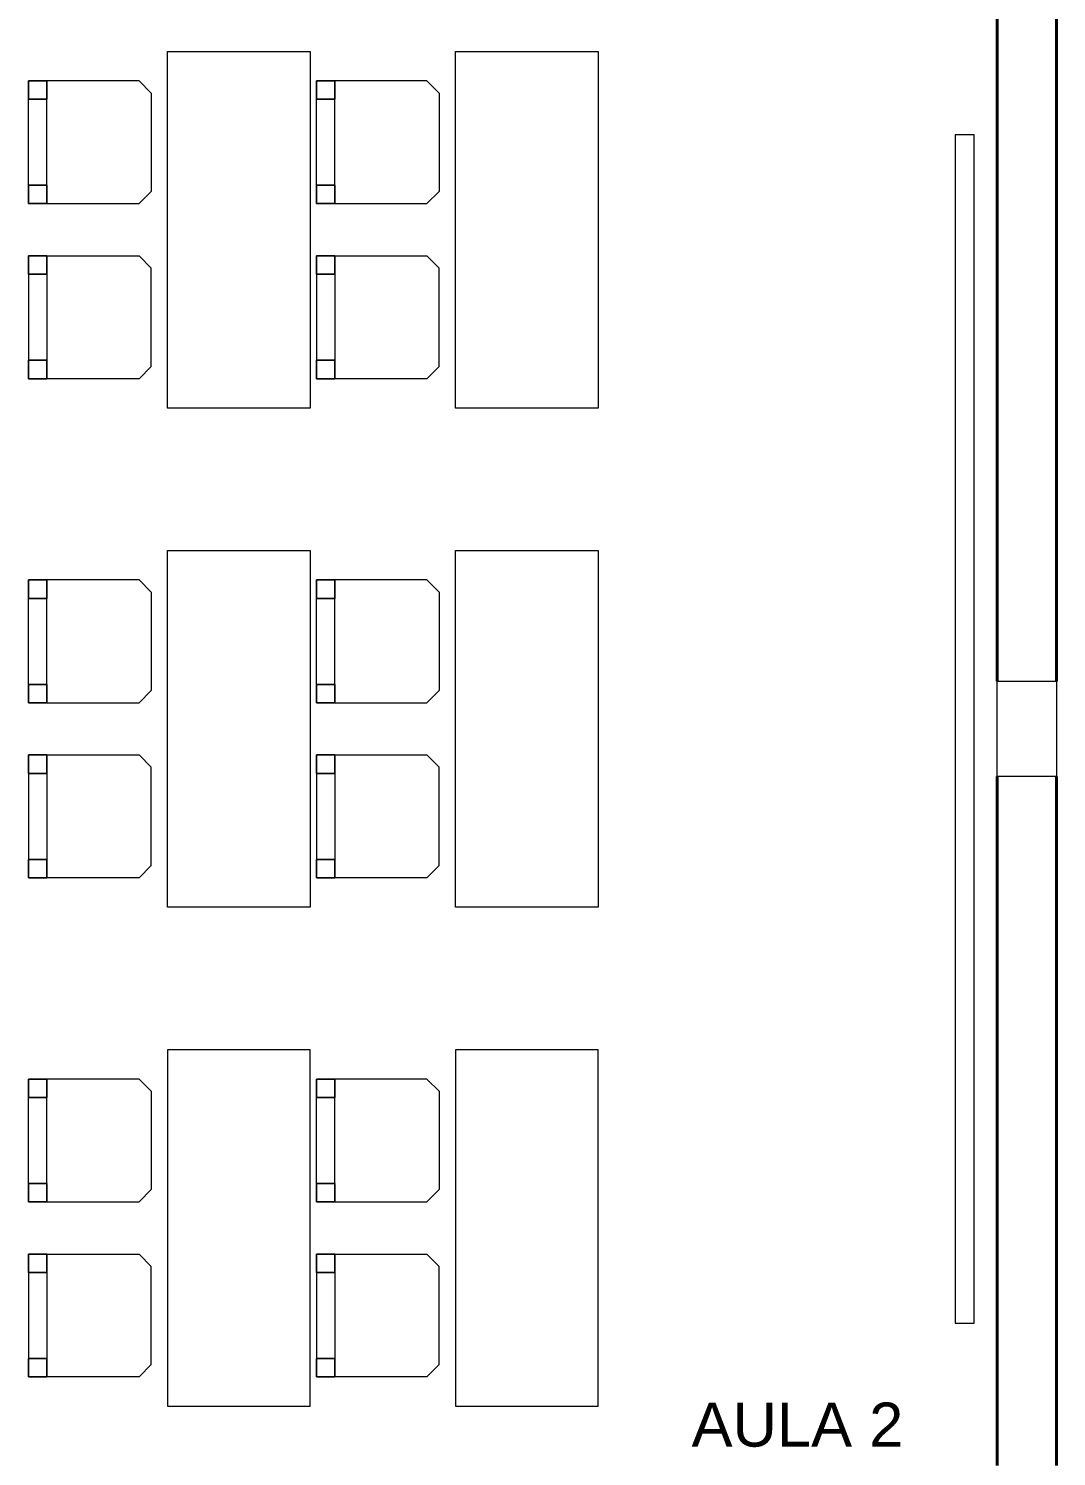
# Model space of a CAD drawing. Header units: millimetres. Extents: x 315.3 to 348.3, y 162.6 to 179.8.
# Drawn here: x 334.01 to 338.34, y 168.61 to 174.62 of the extents above; entities that cross this region are included whole.
import ezdxf

# ---------------------------------------------------------------- set-up
doc = ezdxf.new("R2010")
doc.units = ezdxf.units.MM
for name, color, linetype, lineweight in [('ARREDI attrezzature - furniture', 175, 'Continuous', 9), ('MURATURA sezioni - section wall', 7, 'Continuous', 40), ('STRUTTURA - structure', 7, 'Continuous', 20)]:
    doc.layers.add(name, color=color, linetype=linetype, lineweight=lineweight)
doc.layers.add('SCRITTE - txt', color=252, linetype='Continuous')
doc.styles.add('ARIAL', font='arial.ttf')

msp = doc.modelspace()

# ---------------------------------------------------------------- linework, layer by layer
at = {"layer": 'ARREDI attrezzature - furniture'}
for p, q in [((334.5274, 174.3479, -0.5168), (334.4758, 174.3996, -0.5168)), ((335.7397, 174.3479, -0.5168), (335.688, 174.3996, -0.5168)), ((334.0107, 174.0766), (334.0107, 174.2187)), ((335.2229, 174.0766), (335.2229, 174.2187)), ((334.4758, 173.8828, -0.5168), (334.5274, 173.9345, -0.5168)), ((335.688, 173.8828, -0.5168), (335.7397, 173.9345, -0.5168)), ((334.4758, 173.6632, -0.5168), (334.5274, 173.6115, -0.5168)), ((335.688, 173.6632, -0.5168), (335.7397, 173.6115, -0.5168)), ((334.0107, 173.4694), (334.0107, 173.3273)), ((335.2229, 173.4694), (335.2229, 173.3273)), ((334.5274, 173.1981, -0.5168), (334.4758, 173.1464, -0.5168)), ((335.7397, 173.1981, -0.5168), (335.688, 173.1464, -0.5168)), ((334.5274, 172.2479, -0.5168), (334.4758, 172.2996, -0.5168)), ((335.7397, 172.2479, -0.5168), (335.688, 172.2996, -0.5168)), ((334.0107, 171.9766), (334.0107, 172.1187)), ((335.2229, 171.9766), (335.2229, 172.1187)), ((334.4758, 171.7828, -0.5168), (334.5274, 171.8345, -0.5168)), ((335.688, 171.7828, -0.5168), (335.7397, 171.8345, -0.5168)), ((334.4758, 171.5632, -0.5168), (334.5274, 171.5115, -0.5168)), ((335.688, 171.5632, -0.5168), (335.7397, 171.5115, -0.5168)), ((334.0107, 171.3694), (334.0107, 171.2273)), ((335.2229, 171.3694), (335.2229, 171.2273)), ((334.5274, 171.0981, -0.5168), (334.4758, 171.0464, -0.5168)), ((335.7397, 171.0981, -0.5168), (335.688, 171.0464, -0.5168)), ((334.5274, 170.1479, -0.5168), (334.4758, 170.1996, -0.5168)), ((335.7397, 170.1479, -0.5168), (335.688, 170.1996, -0.5168)), ((334.0107, 169.8766), (334.0107, 170.0187)), ((335.2229, 169.8766), (335.2229, 170.0187)), ((334.4758, 169.6828, -0.5168), (334.5274, 169.7345, -0.5168)), ((335.688, 169.6828, -0.5168), (335.7397, 169.7345, -0.5168)), ((334.4758, 169.4632, -0.5168), (334.5274, 169.4115, -0.5168)), ((335.688, 169.4632, -0.5168), (335.7397, 169.4115, -0.5168)), ((334.0107, 169.2694), (334.0107, 169.1273)), ((335.2229, 169.2694), (335.2229, 169.1273)), ((334.5274, 168.9981, -0.5168), (334.4758, 168.9464, -0.5168)), ((335.7397, 168.9981, -0.5168), (335.688, 168.9464, -0.5168))]:
    msp.add_line(p, q, dxfattribs=at)
for points in [[(335.1961, 174.523), (335.1961, 173.023), (334.5961, 173.023), (334.5961, 174.523), (335.1961, 174.523)], [(336.4084, 174.523), (336.4084, 173.023), (335.8084, 173.023), (335.8084, 174.523), (336.4084, 174.523)], [(334.0882, 173.9603), (334.0882, 174.3221)], [(335.3004, 173.9603), (335.3004, 174.3221)], [(337.9118, 174.173), (337.9118, 169.173), (337.9918, 169.173), (337.9918, 174.173), (337.9118, 174.173)], [(334.0882, 173.5857), (334.0882, 173.224)], [(335.3004, 173.5857), (335.3004, 173.224)], [(335.1961, 172.423), (335.1961, 170.923), (334.5961, 170.923), (334.5961, 172.423), (335.1961, 172.423)], [(336.4084, 172.423), (336.4084, 170.923), (335.8084, 170.923), (335.8084, 172.423), (336.4084, 172.423)], [(334.0882, 171.8603), (334.0882, 172.2221)], [(335.3004, 171.8603), (335.3004, 172.2221)], [(334.0882, 171.4857), (334.0882, 171.124)], [(335.3004, 171.4857), (335.3004, 171.124)], [(335.1961, 168.823), (335.1961, 170.323), (334.5961, 170.323), (334.5961, 168.823), (335.1961, 168.823)], [(336.4084, 168.823), (336.4084, 170.323), (335.8084, 170.323), (335.8084, 168.823), (336.4084, 168.823)], [(334.0882, 169.7603), (334.0882, 170.1221)], [(335.3004, 169.7603), (335.3004, 170.1221)], [(334.0882, 169.3857), (334.0882, 169.024)], [(335.3004, 169.3857), (335.3004, 169.024)]]:
    msp.add_lwpolyline(points, dxfattribs=at)
at = {"layer": 'ARREDI attrezzature - furniture', "elevation": 0.2584}
for points in [[(334.0107, 173.9345), (334.0107, 174.3221), (334.0107, 174.3221)], [(335.2229, 173.9345), (335.2229, 174.3221), (335.2229, 174.3221)], [(334.0107, 173.6115), (334.0107, 173.224), (334.0107, 173.224)], [(335.2229, 173.6115), (335.2229, 173.224), (335.2229, 173.224)], [(334.0107, 171.8345), (334.0107, 172.2221), (334.0107, 172.2221)], [(335.2229, 171.8345), (335.2229, 172.2221), (335.2229, 172.2221)], [(334.0107, 171.5115), (334.0107, 171.124), (334.0107, 171.124)], [(335.2229, 171.5115), (335.2229, 171.124), (335.2229, 171.124)], [(334.0107, 169.7345), (334.0107, 170.1221), (334.0107, 170.1221)], [(335.2229, 169.7345), (335.2229, 170.1221), (335.2229, 170.1221)], [(334.0107, 169.4115), (334.0107, 169.024), (334.0107, 169.024)], [(335.2229, 169.4115), (335.2229, 169.024), (335.2229, 169.024)]]:
    msp.add_lwpolyline(points, dxfattribs=at)
at = {"layer": 'ARREDI attrezzature - furniture'}
for points, invisible_edges in [([(334.0623, 174.3996), (334.0882, 173.8828, 0.5168), (334.4758, 173.8828), (334.4758, 174.3996)], 5), ([(334.4758, 173.8828), (334.4758, 174.3996), (334.5274, 174.3479), (334.5274, 173.9345)], 1), ([(335.2746, 174.3996), (335.3004, 173.8828, 0.5168), (335.688, 173.8828), (335.688, 174.3996)], 5), ([(335.688, 173.8828), (335.688, 174.3996), (335.7397, 174.3479), (335.7397, 173.9345)], 1), ([(334.0107, 173.9603, 0.5168), (334.0107, 174.3221), (334.0107, 174.3221), (334.0107, 173.9603, 0.5168)], 4), ([(335.2229, 173.9603, 0.5168), (335.2229, 174.3221), (335.2229, 174.3221), (335.2229, 173.9603, 0.5168)], 4), ([(334.0623, 173.1464), (334.0882, 173.6632, 0.5168), (334.4758, 173.6632), (334.4758, 173.1464)], 5), ([(334.4758, 173.6632), (334.4758, 173.1464), (334.5274, 173.1981), (334.5274, 173.6115)], 1), ([(335.2746, 173.1464), (335.3004, 173.6632, 0.5168), (335.688, 173.6632), (335.688, 173.1464)], 5), ([(335.688, 173.6632), (335.688, 173.1464), (335.7397, 173.1981), (335.7397, 173.6115)], 1), ([(334.0107, 173.5857, 0.5168), (334.0107, 173.224), (334.0107, 173.224), (334.0107, 173.5857, 0.5168)], 4), ([(335.2229, 173.5857, 0.5168), (335.2229, 173.224), (335.2229, 173.224), (335.2229, 173.5857, 0.5168)], 4), ([(334.0623, 172.2996), (334.0882, 171.7828, 0.5168), (334.4758, 171.7828), (334.4758, 172.2996)], 5), ([(334.4758, 171.7828), (334.4758, 172.2996), (334.5274, 172.2479), (334.5274, 171.8345)], 1), ([(335.2746, 172.2996), (335.3004, 171.7828, 0.5168), (335.688, 171.7828), (335.688, 172.2996)], 5), ([(335.688, 171.7828), (335.688, 172.2996), (335.7397, 172.2479), (335.7397, 171.8345)], 1), ([(334.0107, 171.8603, 0.5168), (334.0107, 172.2221), (334.0107, 172.2221), (334.0107, 171.8603, 0.5168)], 4), ([(335.2229, 171.8603, 0.5168), (335.2229, 172.2221), (335.2229, 172.2221), (335.2229, 171.8603, 0.5168)], 4), ([(334.0623, 171.0464), (334.0882, 171.5632, 0.5168), (334.4758, 171.5632), (334.4758, 171.0464)], 5), ([(334.4758, 171.5632), (334.4758, 171.0464), (334.5274, 171.0981), (334.5274, 171.5115)], 1), ([(335.2746, 171.0464), (335.3004, 171.5632, 0.5168), (335.688, 171.5632), (335.688, 171.0464)], 5), ([(335.688, 171.5632), (335.688, 171.0464), (335.7397, 171.0981), (335.7397, 171.5115)], 1), ([(334.0107, 171.4857, 0.5168), (334.0107, 171.124), (334.0107, 171.124), (334.0107, 171.4857, 0.5168)], 4), ([(335.2229, 171.4857, 0.5168), (335.2229, 171.124), (335.2229, 171.124), (335.2229, 171.4857, 0.5168)], 4), ([(334.0623, 170.1996), (334.0882, 169.6828, 0.5168), (334.4758, 169.6828), (334.4758, 170.1996)], 5), ([(334.4758, 169.6828), (334.4758, 170.1996), (334.5274, 170.1479), (334.5274, 169.7345)], 1), ([(335.2746, 170.1996), (335.3004, 169.6828, 0.5168), (335.688, 169.6828), (335.688, 170.1996)], 5), ([(335.688, 169.6828), (335.688, 170.1996), (335.7397, 170.1479), (335.7397, 169.7345)], 1), ([(334.0107, 169.7603, 0.5168), (334.0107, 170.1221), (334.0107, 170.1221), (334.0107, 169.7603, 0.5168)], 4), ([(335.2229, 169.7603, 0.5168), (335.2229, 170.1221), (335.2229, 170.1221), (335.2229, 169.7603, 0.5168)], 4), ([(334.0623, 168.9464), (334.0882, 169.4632, 0.5168), (334.4758, 169.4632), (334.4758, 168.9464)], 5), ([(334.4758, 169.4632), (334.4758, 168.9464), (334.5274, 168.9981), (334.5274, 169.4115)], 1), ([(335.2746, 168.9464), (335.3004, 169.4632, 0.5168), (335.688, 169.4632), (335.688, 168.9464)], 5), ([(335.688, 169.4632), (335.688, 168.9464), (335.7397, 168.9981), (335.7397, 169.4115)], 1), ([(334.0107, 169.3857, 0.5168), (334.0107, 169.024), (334.0107, 169.024), (334.0107, 169.3857, 0.5168)], 4), ([(335.2229, 169.3857, 0.5168), (335.2229, 169.024), (335.2229, 169.024), (335.2229, 169.3857, 0.5168)], 4)]:
    msp.add_3dface(points, dxfattribs=dict(at, invisible_edges=invisible_edges))
at = {"layer": 'MURATURA sezioni - section wall', "ltscale": 2}
for points in [[(338.0878, 174.773), (338.0878, 171.873)], [(338.3378, 174.773), (338.3378, 171.873)], [(338.0878, 171.473), (338.0878, 168.573)], [(338.3378, 171.473), (338.3378, 168.573)]]:
    msp.add_lwpolyline(points, dxfattribs=at)
at = {"layer": 'STRUTTURA - structure'}
msp.add_lwpolyline([(338.3378, 171.873), (338.3378, 171.473), (338.0878, 171.473), (338.0878, 171.873)], close=True, dxfattribs=at)

# ---------------------------------------------------------------- texts
at = {"layer": 'SCRITTE - txt', "lineweight": 0, "style": 'ARIAL'}
msp.add_text('AULA 2', height=0.18519, dxfattribs=at).set_placement((336.8017, 168.653))

# ---------------------------------------------------------------- meshes
at = {"layer": 'ARREDI attrezzature - furniture'}
mesh = msp.add_polymesh((6, 3), dxfattribs=at)
for k, corner in enumerate([(334.0882, 174.3221, 1.4211), (334.0882, 174.3221, 0.5168), (334.0882, 174.3221, 0.5168), (334.0107, 174.3221, 1.4211), (334.0107, 174.3221, 0.5168), (334.0107, 174.3221, 0.5168), (334.0107, 174.3996, 1.4211), (334.0107, 174.3996, 0.5168), (334.0107, 174.3221, 0.5168), (334.0882, 174.3996, 1.4211), (334.0882, 174.3996, 0.5168), (334.0882, 174.3221, 0.5168), (334.0882, 174.3996, 1.4211), (334.0882, 174.3996, 1.4211), (334.0882, 174.3221, 1.4211), (334.0107, 174.3996, 1.4211), (334.0107, 174.3996, 1.4211), (334.0107, 174.3221, 1.4211)]):
    mesh.set_mesh_vertex(divmod(k, 3), corner)
mesh = msp.add_polymesh((6, 3), dxfattribs=at)
for k, corner in enumerate([(335.3004, 174.3221, 1.4211), (335.3004, 174.3221, 0.5168), (335.3004, 174.3221, 0.5168), (335.2229, 174.3221, 1.4211), (335.2229, 174.3221, 0.5168), (335.2229, 174.3221, 0.5168), (335.2229, 174.3996, 1.4211), (335.2229, 174.3996, 0.5168), (335.2229, 174.3221, 0.5168), (335.3004, 174.3996, 1.4211), (335.3004, 174.3996, 0.5168), (335.3004, 174.3221, 0.5168), (335.3004, 174.3996, 1.4211), (335.3004, 174.3996, 1.4211), (335.3004, 174.3221, 1.4211), (335.2229, 174.3996, 1.4211), (335.2229, 174.3996, 1.4211), (335.2229, 174.3221, 1.4211)]):
    mesh.set_mesh_vertex(divmod(k, 3), corner)
mesh = msp.add_polymesh((6, 3), dxfattribs=at)
for k, corner in enumerate([(334.0882, 173.9603, 1.4211), (334.0882, 173.9603, 0.5168), (334.0882, 173.9603, 0.5168), (334.0107, 173.9603, 1.4211), (334.0107, 173.9603, 0.5168), (334.0107, 173.9603, 0.5168), (334.0107, 173.8828, 1.4211), (334.0107, 173.8828, 0.5168), (334.0107, 173.9603, 0.5168), (334.0882, 173.8828, 1.4211), (334.0882, 173.8828, 0.5168), (334.0882, 173.9603, 0.5168), (334.0882, 173.8828, 1.4211), (334.0882, 173.8828, 1.4211), (334.0882, 173.9603, 1.4211), (334.0107, 173.8828, 1.4211), (334.0107, 173.8828, 1.4211), (334.0107, 173.9603, 1.4211)]):
    mesh.set_mesh_vertex(divmod(k, 3), corner)
mesh = msp.add_polymesh((6, 3), dxfattribs=at)
for k, corner in enumerate([(335.3004, 173.9603, 1.4211), (335.3004, 173.9603, 0.5168), (335.3004, 173.9603, 0.5168), (335.2229, 173.9603, 1.4211), (335.2229, 173.9603, 0.5168), (335.2229, 173.9603, 0.5168), (335.2229, 173.8828, 1.4211), (335.2229, 173.8828, 0.5168), (335.2229, 173.9603, 0.5168), (335.3004, 173.8828, 1.4211), (335.3004, 173.8828, 0.5168), (335.3004, 173.9603, 0.5168), (335.3004, 173.8828, 1.4211), (335.3004, 173.8828, 1.4211), (335.3004, 173.9603, 1.4211), (335.2229, 173.8828, 1.4211), (335.2229, 173.8828, 1.4211), (335.2229, 173.9603, 1.4211)]):
    mesh.set_mesh_vertex(divmod(k, 3), corner)
mesh = msp.add_polymesh((6, 3), dxfattribs=at)
for k, corner in enumerate([(334.0882, 173.5857, 1.4211), (334.0882, 173.5857, 0.5168), (334.0882, 173.5857, 0.5168), (334.0107, 173.5857, 1.4211), (334.0107, 173.5857, 0.5168), (334.0107, 173.5857, 0.5168), (334.0107, 173.6632, 1.4211), (334.0107, 173.6632, 0.5168), (334.0107, 173.5857, 0.5168), (334.0882, 173.6632, 1.4211), (334.0882, 173.6632, 0.5168), (334.0882, 173.5857, 0.5168), (334.0882, 173.6632, 1.4211), (334.0882, 173.6632, 1.4211), (334.0882, 173.5857, 1.4211), (334.0107, 173.6632, 1.4211), (334.0107, 173.6632, 1.4211), (334.0107, 173.5857, 1.4211)]):
    mesh.set_mesh_vertex(divmod(k, 3), corner)
mesh = msp.add_polymesh((6, 3), dxfattribs=at)
for k, corner in enumerate([(335.3004, 173.5857, 1.4211), (335.3004, 173.5857, 0.5168), (335.3004, 173.5857, 0.5168), (335.2229, 173.5857, 1.4211), (335.2229, 173.5857, 0.5168), (335.2229, 173.5857, 0.5168), (335.2229, 173.6632, 1.4211), (335.2229, 173.6632, 0.5168), (335.2229, 173.5857, 0.5168), (335.3004, 173.6632, 1.4211), (335.3004, 173.6632, 0.5168), (335.3004, 173.5857, 0.5168), (335.3004, 173.6632, 1.4211), (335.3004, 173.6632, 1.4211), (335.3004, 173.5857, 1.4211), (335.2229, 173.6632, 1.4211), (335.2229, 173.6632, 1.4211), (335.2229, 173.5857, 1.4211)]):
    mesh.set_mesh_vertex(divmod(k, 3), corner)
mesh = msp.add_polymesh((6, 3), dxfattribs=at)
for k, corner in enumerate([(334.0882, 173.224, 1.4211), (334.0882, 173.224, 0.5168), (334.0882, 173.224, 0.5168), (334.0107, 173.224, 1.4211), (334.0107, 173.224, 0.5168), (334.0107, 173.224, 0.5168), (334.0107, 173.1464, 1.4211), (334.0107, 173.1464, 0.5168), (334.0107, 173.224, 0.5168), (334.0882, 173.1464, 1.4211), (334.0882, 173.1464, 0.5168), (334.0882, 173.224, 0.5168), (334.0882, 173.1464, 1.4211), (334.0882, 173.1464, 1.4211), (334.0882, 173.224, 1.4211), (334.0107, 173.1464, 1.4211), (334.0107, 173.1464, 1.4211), (334.0107, 173.224, 1.4211)]):
    mesh.set_mesh_vertex(divmod(k, 3), corner)
mesh = msp.add_polymesh((6, 3), dxfattribs=at)
for k, corner in enumerate([(335.3004, 173.224, 1.4211), (335.3004, 173.224, 0.5168), (335.3004, 173.224, 0.5168), (335.2229, 173.224, 1.4211), (335.2229, 173.224, 0.5168), (335.2229, 173.224, 0.5168), (335.2229, 173.1464, 1.4211), (335.2229, 173.1464, 0.5168), (335.2229, 173.224, 0.5168), (335.3004, 173.1464, 1.4211), (335.3004, 173.1464, 0.5168), (335.3004, 173.224, 0.5168), (335.3004, 173.1464, 1.4211), (335.3004, 173.1464, 1.4211), (335.3004, 173.224, 1.4211), (335.2229, 173.1464, 1.4211), (335.2229, 173.1464, 1.4211), (335.2229, 173.224, 1.4211)]):
    mesh.set_mesh_vertex(divmod(k, 3), corner)
mesh = msp.add_polymesh((6, 3), dxfattribs=at)
for k, corner in enumerate([(334.0882, 172.2221, 1.4211), (334.0882, 172.2221, 0.5168), (334.0882, 172.2221, 0.5168), (334.0107, 172.2221, 1.4211), (334.0107, 172.2221, 0.5168), (334.0107, 172.2221, 0.5168), (334.0107, 172.2996, 1.4211), (334.0107, 172.2996, 0.5168), (334.0107, 172.2221, 0.5168), (334.0882, 172.2996, 1.4211), (334.0882, 172.2996, 0.5168), (334.0882, 172.2221, 0.5168), (334.0882, 172.2996, 1.4211), (334.0882, 172.2996, 1.4211), (334.0882, 172.2221, 1.4211), (334.0107, 172.2996, 1.4211), (334.0107, 172.2996, 1.4211), (334.0107, 172.2221, 1.4211)]):
    mesh.set_mesh_vertex(divmod(k, 3), corner)
mesh = msp.add_polymesh((6, 3), dxfattribs=at)
for k, corner in enumerate([(335.3004, 172.2221, 1.4211), (335.3004, 172.2221, 0.5168), (335.3004, 172.2221, 0.5168), (335.2229, 172.2221, 1.4211), (335.2229, 172.2221, 0.5168), (335.2229, 172.2221, 0.5168), (335.2229, 172.2996, 1.4211), (335.2229, 172.2996, 0.5168), (335.2229, 172.2221, 0.5168), (335.3004, 172.2996, 1.4211), (335.3004, 172.2996, 0.5168), (335.3004, 172.2221, 0.5168), (335.3004, 172.2996, 1.4211), (335.3004, 172.2996, 1.4211), (335.3004, 172.2221, 1.4211), (335.2229, 172.2996, 1.4211), (335.2229, 172.2996, 1.4211), (335.2229, 172.2221, 1.4211)]):
    mesh.set_mesh_vertex(divmod(k, 3), corner)
mesh = msp.add_polymesh((6, 3), dxfattribs=at)
for k, corner in enumerate([(334.0882, 171.8603, 1.4211), (334.0882, 171.8603, 0.5168), (334.0882, 171.8603, 0.5168), (334.0107, 171.8603, 1.4211), (334.0107, 171.8603, 0.5168), (334.0107, 171.8603, 0.5168), (334.0107, 171.7828, 1.4211), (334.0107, 171.7828, 0.5168), (334.0107, 171.8603, 0.5168), (334.0882, 171.7828, 1.4211), (334.0882, 171.7828, 0.5168), (334.0882, 171.8603, 0.5168), (334.0882, 171.7828, 1.4211), (334.0882, 171.7828, 1.4211), (334.0882, 171.8603, 1.4211), (334.0107, 171.7828, 1.4211), (334.0107, 171.7828, 1.4211), (334.0107, 171.8603, 1.4211)]):
    mesh.set_mesh_vertex(divmod(k, 3), corner)
mesh = msp.add_polymesh((6, 3), dxfattribs=at)
for k, corner in enumerate([(335.3004, 171.8603, 1.4211), (335.3004, 171.8603, 0.5168), (335.3004, 171.8603, 0.5168), (335.2229, 171.8603, 1.4211), (335.2229, 171.8603, 0.5168), (335.2229, 171.8603, 0.5168), (335.2229, 171.7828, 1.4211), (335.2229, 171.7828, 0.5168), (335.2229, 171.8603, 0.5168), (335.3004, 171.7828, 1.4211), (335.3004, 171.7828, 0.5168), (335.3004, 171.8603, 0.5168), (335.3004, 171.7828, 1.4211), (335.3004, 171.7828, 1.4211), (335.3004, 171.8603, 1.4211), (335.2229, 171.7828, 1.4211), (335.2229, 171.7828, 1.4211), (335.2229, 171.8603, 1.4211)]):
    mesh.set_mesh_vertex(divmod(k, 3), corner)
mesh = msp.add_polymesh((6, 3), dxfattribs=at)
for k, corner in enumerate([(334.0882, 171.4857, 1.4211), (334.0882, 171.4857, 0.5168), (334.0882, 171.4857, 0.5168), (334.0107, 171.4857, 1.4211), (334.0107, 171.4857, 0.5168), (334.0107, 171.4857, 0.5168), (334.0107, 171.5632, 1.4211), (334.0107, 171.5632, 0.5168), (334.0107, 171.4857, 0.5168), (334.0882, 171.5632, 1.4211), (334.0882, 171.5632, 0.5168), (334.0882, 171.4857, 0.5168), (334.0882, 171.5632, 1.4211), (334.0882, 171.5632, 1.4211), (334.0882, 171.4857, 1.4211), (334.0107, 171.5632, 1.4211), (334.0107, 171.5632, 1.4211), (334.0107, 171.4857, 1.4211)]):
    mesh.set_mesh_vertex(divmod(k, 3), corner)
mesh = msp.add_polymesh((6, 3), dxfattribs=at)
for k, corner in enumerate([(335.3004, 171.4857, 1.4211), (335.3004, 171.4857, 0.5168), (335.3004, 171.4857, 0.5168), (335.2229, 171.4857, 1.4211), (335.2229, 171.4857, 0.5168), (335.2229, 171.4857, 0.5168), (335.2229, 171.5632, 1.4211), (335.2229, 171.5632, 0.5168), (335.2229, 171.4857, 0.5168), (335.3004, 171.5632, 1.4211), (335.3004, 171.5632, 0.5168), (335.3004, 171.4857, 0.5168), (335.3004, 171.5632, 1.4211), (335.3004, 171.5632, 1.4211), (335.3004, 171.4857, 1.4211), (335.2229, 171.5632, 1.4211), (335.2229, 171.5632, 1.4211), (335.2229, 171.4857, 1.4211)]):
    mesh.set_mesh_vertex(divmod(k, 3), corner)
mesh = msp.add_polymesh((6, 3), dxfattribs=at)
for k, corner in enumerate([(334.0882, 171.124, 1.4211), (334.0882, 171.124, 0.5168), (334.0882, 171.124, 0.5168), (334.0107, 171.124, 1.4211), (334.0107, 171.124, 0.5168), (334.0107, 171.124, 0.5168), (334.0107, 171.0464, 1.4211), (334.0107, 171.0464, 0.5168), (334.0107, 171.124, 0.5168), (334.0882, 171.0464, 1.4211), (334.0882, 171.0464, 0.5168), (334.0882, 171.124, 0.5168), (334.0882, 171.0464, 1.4211), (334.0882, 171.0464, 1.4211), (334.0882, 171.124, 1.4211), (334.0107, 171.0464, 1.4211), (334.0107, 171.0464, 1.4211), (334.0107, 171.124, 1.4211)]):
    mesh.set_mesh_vertex(divmod(k, 3), corner)
mesh = msp.add_polymesh((6, 3), dxfattribs=at)
for k, corner in enumerate([(335.3004, 171.124, 1.4211), (335.3004, 171.124, 0.5168), (335.3004, 171.124, 0.5168), (335.2229, 171.124, 1.4211), (335.2229, 171.124, 0.5168), (335.2229, 171.124, 0.5168), (335.2229, 171.0464, 1.4211), (335.2229, 171.0464, 0.5168), (335.2229, 171.124, 0.5168), (335.3004, 171.0464, 1.4211), (335.3004, 171.0464, 0.5168), (335.3004, 171.124, 0.5168), (335.3004, 171.0464, 1.4211), (335.3004, 171.0464, 1.4211), (335.3004, 171.124, 1.4211), (335.2229, 171.0464, 1.4211), (335.2229, 171.0464, 1.4211), (335.2229, 171.124, 1.4211)]):
    mesh.set_mesh_vertex(divmod(k, 3), corner)
mesh = msp.add_polymesh((6, 3), dxfattribs=at)
for k, corner in enumerate([(334.0882, 170.1221, 1.4211), (334.0882, 170.1221, 0.5168), (334.0882, 170.1221, 0.5168), (334.0107, 170.1221, 1.4211), (334.0107, 170.1221, 0.5168), (334.0107, 170.1221, 0.5168), (334.0107, 170.1996, 1.4211), (334.0107, 170.1996, 0.5168), (334.0107, 170.1221, 0.5168), (334.0882, 170.1996, 1.4211), (334.0882, 170.1996, 0.5168), (334.0882, 170.1221, 0.5168), (334.0882, 170.1996, 1.4211), (334.0882, 170.1996, 1.4211), (334.0882, 170.1221, 1.4211), (334.0107, 170.1996, 1.4211), (334.0107, 170.1996, 1.4211), (334.0107, 170.1221, 1.4211)]):
    mesh.set_mesh_vertex(divmod(k, 3), corner)
mesh = msp.add_polymesh((6, 3), dxfattribs=at)
for k, corner in enumerate([(335.3004, 170.1221, 1.4211), (335.3004, 170.1221, 0.5168), (335.3004, 170.1221, 0.5168), (335.2229, 170.1221, 1.4211), (335.2229, 170.1221, 0.5168), (335.2229, 170.1221, 0.5168), (335.2229, 170.1996, 1.4211), (335.2229, 170.1996, 0.5168), (335.2229, 170.1221, 0.5168), (335.3004, 170.1996, 1.4211), (335.3004, 170.1996, 0.5168), (335.3004, 170.1221, 0.5168), (335.3004, 170.1996, 1.4211), (335.3004, 170.1996, 1.4211), (335.3004, 170.1221, 1.4211), (335.2229, 170.1996, 1.4211), (335.2229, 170.1996, 1.4211), (335.2229, 170.1221, 1.4211)]):
    mesh.set_mesh_vertex(divmod(k, 3), corner)
mesh = msp.add_polymesh((6, 3), dxfattribs=at)
for k, corner in enumerate([(334.0882, 169.7603, 1.4211), (334.0882, 169.7603, 0.5168), (334.0882, 169.7603, 0.5168), (334.0107, 169.7603, 1.4211), (334.0107, 169.7603, 0.5168), (334.0107, 169.7603, 0.5168), (334.0107, 169.6828, 1.4211), (334.0107, 169.6828, 0.5168), (334.0107, 169.7603, 0.5168), (334.0882, 169.6828, 1.4211), (334.0882, 169.6828, 0.5168), (334.0882, 169.7603, 0.5168), (334.0882, 169.6828, 1.4211), (334.0882, 169.6828, 1.4211), (334.0882, 169.7603, 1.4211), (334.0107, 169.6828, 1.4211), (334.0107, 169.6828, 1.4211), (334.0107, 169.7603, 1.4211)]):
    mesh.set_mesh_vertex(divmod(k, 3), corner)
mesh = msp.add_polymesh((6, 3), dxfattribs=at)
for k, corner in enumerate([(335.3004, 169.7603, 1.4211), (335.3004, 169.7603, 0.5168), (335.3004, 169.7603, 0.5168), (335.2229, 169.7603, 1.4211), (335.2229, 169.7603, 0.5168), (335.2229, 169.7603, 0.5168), (335.2229, 169.6828, 1.4211), (335.2229, 169.6828, 0.5168), (335.2229, 169.7603, 0.5168), (335.3004, 169.6828, 1.4211), (335.3004, 169.6828, 0.5168), (335.3004, 169.7603, 0.5168), (335.3004, 169.6828, 1.4211), (335.3004, 169.6828, 1.4211), (335.3004, 169.7603, 1.4211), (335.2229, 169.6828, 1.4211), (335.2229, 169.6828, 1.4211), (335.2229, 169.7603, 1.4211)]):
    mesh.set_mesh_vertex(divmod(k, 3), corner)
mesh = msp.add_polymesh((6, 3), dxfattribs=at)
for k, corner in enumerate([(334.0882, 169.3857, 1.4211), (334.0882, 169.3857, 0.5168), (334.0882, 169.3857, 0.5168), (334.0107, 169.3857, 1.4211), (334.0107, 169.3857, 0.5168), (334.0107, 169.3857, 0.5168), (334.0107, 169.4632, 1.4211), (334.0107, 169.4632, 0.5168), (334.0107, 169.3857, 0.5168), (334.0882, 169.4632, 1.4211), (334.0882, 169.4632, 0.5168), (334.0882, 169.3857, 0.5168), (334.0882, 169.4632, 1.4211), (334.0882, 169.4632, 1.4211), (334.0882, 169.3857, 1.4211), (334.0107, 169.4632, 1.4211), (334.0107, 169.4632, 1.4211), (334.0107, 169.3857, 1.4211)]):
    mesh.set_mesh_vertex(divmod(k, 3), corner)
mesh = msp.add_polymesh((6, 3), dxfattribs=at)
for k, corner in enumerate([(335.3004, 169.3857, 1.4211), (335.3004, 169.3857, 0.5168), (335.3004, 169.3857, 0.5168), (335.2229, 169.3857, 1.4211), (335.2229, 169.3857, 0.5168), (335.2229, 169.3857, 0.5168), (335.2229, 169.4632, 1.4211), (335.2229, 169.4632, 0.5168), (335.2229, 169.3857, 0.5168), (335.3004, 169.4632, 1.4211), (335.3004, 169.4632, 0.5168), (335.3004, 169.3857, 0.5168), (335.3004, 169.4632, 1.4211), (335.3004, 169.4632, 1.4211), (335.3004, 169.3857, 1.4211), (335.2229, 169.4632, 1.4211), (335.2229, 169.4632, 1.4211), (335.2229, 169.3857, 1.4211)]):
    mesh.set_mesh_vertex(divmod(k, 3), corner)
mesh = msp.add_polymesh((6, 3), dxfattribs=at)
for k, corner in enumerate([(334.0882, 169.024, 1.4211), (334.0882, 169.024, 0.5168), (334.0882, 169.024, 0.5168), (334.0107, 169.024, 1.4211), (334.0107, 169.024, 0.5168), (334.0107, 169.024, 0.5168), (334.0107, 168.9464, 1.4211), (334.0107, 168.9464, 0.5168), (334.0107, 169.024, 0.5168), (334.0882, 168.9464, 1.4211), (334.0882, 168.9464, 0.5168), (334.0882, 169.024, 0.5168), (334.0882, 168.9464, 1.4211), (334.0882, 168.9464, 1.4211), (334.0882, 169.024, 1.4211), (334.0107, 168.9464, 1.4211), (334.0107, 168.9464, 1.4211), (334.0107, 169.024, 1.4211)]):
    mesh.set_mesh_vertex(divmod(k, 3), corner)
mesh = msp.add_polymesh((6, 3), dxfattribs=at)
for k, corner in enumerate([(335.3004, 169.024, 1.4211), (335.3004, 169.024, 0.5168), (335.3004, 169.024, 0.5168), (335.2229, 169.024, 1.4211), (335.2229, 169.024, 0.5168), (335.2229, 169.024, 0.5168), (335.2229, 168.9464, 1.4211), (335.2229, 168.9464, 0.5168), (335.2229, 169.024, 0.5168), (335.3004, 168.9464, 1.4211), (335.3004, 168.9464, 0.5168), (335.3004, 169.024, 0.5168), (335.3004, 168.9464, 1.4211), (335.3004, 168.9464, 1.4211), (335.3004, 169.024, 1.4211), (335.2229, 168.9464, 1.4211), (335.2229, 168.9464, 1.4211), (335.2229, 169.024, 1.4211)]):
    mesh.set_mesh_vertex(divmod(k, 3), corner)

doc.saveas('drawing.dxf')
